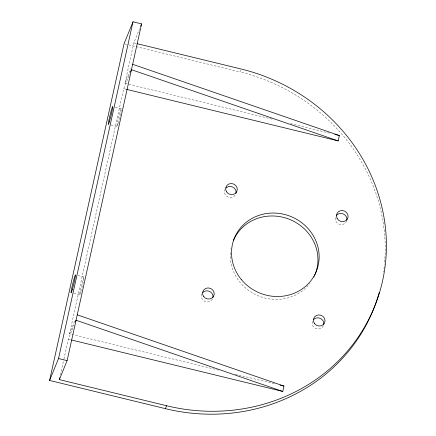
<?xml version="1.0" encoding="UTF-8"?>
<svg xmlns="http://www.w3.org/2000/svg" width="436" height="436" viewBox="0 0 436 436"><rect width="100%" height="100%" fill="white"/><g stroke="black" fill="none" stroke-linecap="round" stroke-linejoin="round"><path stroke-width="0.33" stroke-dasharray="2.18 1.64" d="M60.391 374.982L63.76 359.749M63.907 359.084L68.299 339.213L74.049 325.125M218.638 370.153L69.493 333.823L123.71 88.671L129.71 73.973M272.064 119.132L124.903 83.287L133.841 42.875L139.591 28.787M124.903 83.287L130.904 68.588M69.493 333.823L75.243 319.735M384.917 258.461A184.248 172.127 22.2 0 0 239.887 71.918L241.075 68.997M133.841 42.875L136.473 43.518M124.729 43.867L128.037 44.674M128.702 44.837L239.887 71.918M290.545 123.633L330.799 133.438M123.71 88.671L125.693 89.157M115.273 107.201L121.213 108.651M111.038 125.039L116.973 126.489M78.039 275.574L83.979 277.024M73.798 293.412L79.739 294.861M235.135 374.17L275.389 383.974M68.299 339.213L70.943 339.857M384.819 259.97A184.248 172.127 22.2 0 1 384.443 264.489M384.236 266.489A184.248 172.127 22.2 0 1 383.942 268.985M383.68 270.979A184.248 172.127 22.2 0 1 383.538 271.977M346.713 220.78A5.897 5.51 22.2 0 1 338.772 224.006A5.897 5.51 22.2 0 1 336.074 215.929M235.206 195.219A5.897 5.51 22.2 0 1 227.581 196.821A5.897 5.51 22.2 0 1 224.878 189.644M212.408 299.145A5.897 5.51 22.2 0 1 204.56 301.249A5.897 5.51 22.2 0 1 201.972 293.662M323.398 325.779A5.897 5.51 22.2 0 1 315.757 328.428A5.897 5.51 22.2 0 1 312.607 321.016M310.023 283.258A44.221 41.311 22.2 0 1 309.576 283.831M308.181 285.498A44.221 41.311 22.2 0 1 257.709 295.608A44.221 41.311 22.2 0 1 230.491 252.073M230.867 249.201A44.221 41.311 22.2 0 1 230.993 248.493M80.867 291.711A9.21 0.518 -76.3 0 0 84.094 277.127A9.21 0.518 -76.3 0 0 80.616 288.986A9.21 0.518 -76.3 0 0 80.867 291.711M118.102 123.339A9.21 0.518 -76.3 0 0 121.328 108.755A9.21 0.518 -76.3 0 0 117.851 120.614A9.21 0.518 -76.3 0 0 118.102 123.339"/><path stroke-width="0.65" d="M376.344 301.663A184.248 172.127 22.2 0 1 165.413 408.663L49.595 380.454L124.069 43.709L133.007 21.8L141.586 23.887L67.111 360.632L59.367 379.62L166.601 405.742A184.248 172.127 22.2 0 0 382.568 280.904A184.248 172.127 22.2 0 0 241.075 68.997L137.127 43.676M49.595 380.454L58.533 358.545L133.007 21.8M59.367 379.62L59.803 377.631M71.602 340.015L282.779 391.452L283.967 386.067L77.243 314.836M126.353 89.315L338.189 140.915L339.377 135.531L132.653 64.299M140.588 26.34L141.586 23.887M130.462 72.136L131.459 69.689L338.189 140.915M75.548 321.446L76.049 320.226L282.779 391.452M165.413 408.663L166.601 405.742M334.761 134.402L339.377 135.531M280.01 385.102L283.967 386.067M58.533 358.545L67.111 360.632M379.184 292.578A184.248 172.127 22.2 0 1 376.987 299.766M376.829 300.24A184.248 172.127 22.2 0 1 376.508 301.189M336.352 215.537A5.897 5.51 22.2 0 1 343.405 214.005A5.897 5.51 22.2 0 1 346.827 220.316M225.968 188.063A5.897 5.51 22.2 0 1 232.971 187.202A5.897 5.51 22.2 0 1 235.98 193.475M202.833 292.502A5.897 5.51 22.2 0 1 209.82 291.559A5.897 5.51 22.2 0 1 212.91 297.799M313.375 319.795A5.897 5.51 22.2 0 1 320.247 318.367A5.897 5.51 22.2 0 1 323.795 324.395M233.522 240.231A44.221 41.311 22.2 0 1 290.572 219.804A44.221 41.311 22.2 0 1 314.759 275.181M314.16 276.495A44.221 41.311 22.2 0 1 313.844 277.143M72.289 289.618A9.21 0.518 -76.3 0 0 75.51 275.04A9.21 0.518 -76.3 0 0 72.038 286.893A9.21 0.518 -76.3 0 0 72.289 289.618M109.523 121.246A9.21 0.518 -76.3 0 0 112.75 106.667A9.21 0.518 -76.3 0 0 109.273 118.521A9.21 0.518 -76.3 0 0 109.523 121.246M337.181 218.561A5.897 5.51 22.2 0 0 347.296 219.161A5.897 5.51 22.2 0 0 342.369 210.528A5.897 5.51 22.2 0 0 337.181 218.561M226.546 191.856A5.897 5.51 22.2 0 0 236.65 191.895A5.897 5.51 22.2 0 0 231.211 183.529A5.897 5.51 22.2 0 0 226.546 191.856M314.552 323.643A5.897 5.51 22.2 0 0 324.591 322.858A5.897 5.51 22.2 0 0 318.443 314.928A5.897 5.51 22.2 0 0 314.552 323.643M203.498 296.306A5.897 5.51 22.2 0 0 213.596 296.224A5.897 5.51 22.2 0 0 208.054 287.918A5.897 5.51 22.2 0 0 203.498 296.306M241.272 279.465A44.221 41.311 22.2 0 0 316.231 271.595A44.221 41.311 22.2 0 0 268.494 213.291A44.221 41.311 22.2 0 0 241.272 279.465"/></g></svg>
